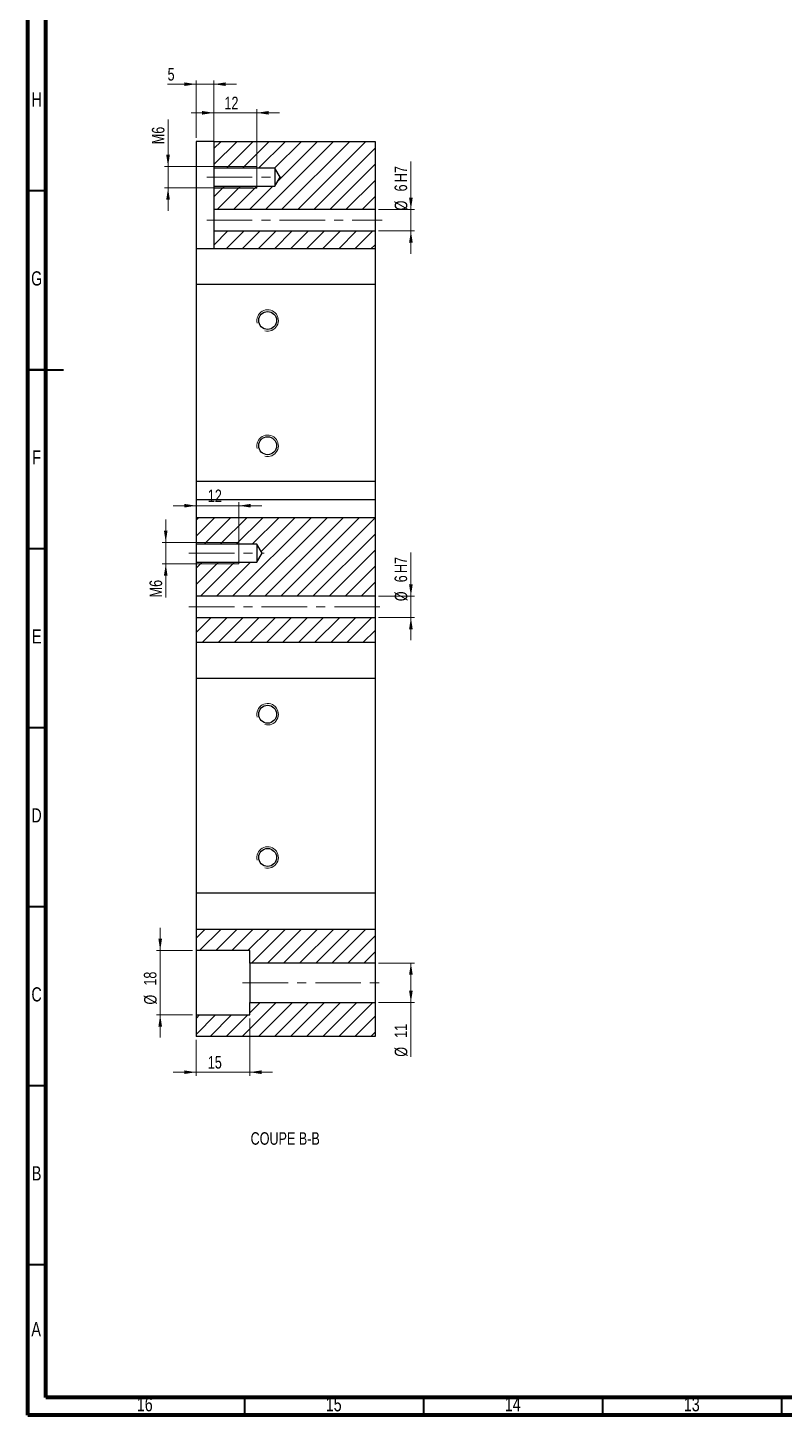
# Model space of a CAD drawing. Header units: millimetres. Extents: x 15 to 836, y 5 to 589.
# Drawn here: x 15 to 226.2, y 5 to 392.6 of the extents above; entities that cross this region are included whole.
import ezdxf

# ---------------------------------------------------------------- set-up
doc = ezdxf.new("R2010")
doc.units = ezdxf.units.MM
doc.linetypes.add('CENTERX2', pattern=[20.32, 12.7, -2.54, 2.54, -2.54])
doc.styles.add('SLDTEXTSTYLE0', font='TXT', dxfattribs={"width": 0.75})
doc.dimstyles.new('SLDDIMSTYLE2', dxfattribs={"dimtxt": 3.5, "dimasz": 3.302, "dimexe": 0, "dimexo": 0.0625, "dimgap": 0.875, "dimtad": 1, "dimrnd": 1e-09, "dimzin": 12, "dimdsep": 46, "dimtxsty": 'SLDTEXTSTYLE0', "dimsah": 1, "dimcen": 0.09, "dimadec": 0, "dimazin": 3, "dimtfac": 1, "dimtofl": 0, "dimtmove": 0, "dimatfit": 3, "dimfxl": 1, "dimfrac": 2, "dimtolj": 1, "dimtzin": 12, "dimarcsym": 0})
doc.dimstyles.new('SLDDIMSTYLE4', dxfattribs={"dimtxt": 3.5, "dimasz": 3.302, "dimexe": 0, "dimexo": 0.0625, "dimgap": 0.875, "dimtad": 1, "dimrnd": 1e-09, "dimzin": 12, "dimdsep": 46, "dimtxsty": 'SLDTEXTSTYLE0', "dimsah": 1, "dimcen": 0.09, "dimadec": 0, "dimazin": 3, "dimtfac": 1, "dimtmove": 0, "dimatfit": 0, "dimfxl": 1, "dimfrac": 2, "dimtolj": 1, "dimtzin": 12, "dimarcsym": 0})

# ---------------------------------------------------------------- blocks, each defined once
blk = doc.blocks.new('_D_70')
at = {"color": 7, "linetype": 'Continuous', "lineweight": 18}
for p, q in [((54.17, 353.83), (54.17, 366.93)), ((77.98, 353.83), (53.17, 353.83)), ((54.17, 347.83), (54.17, 353.83)), ((77.98, 347.83), (53.17, 347.83)), ((54.17, 347.83), (54.17, 341.48))]:
    blk.add_line(p, q, dxfattribs=at)
for points in [[(54.17, 353.83), (54.68, 357.13), (53.66, 357.13)], [(54.17, 347.83), (53.66, 344.53), (54.68, 344.53)]]:
    blk.add_solid(points, dxfattribs=at)
at = {"color": 7, "linetype": 'Continuous', "lineweight": 18, "insert": (49.66, 360.06), "char_height": 3.5, "attachment_point": 1, "rotation": 90, "style": 'SLDTEXTSTYLE0'}
blk.add_mtext('M6', dxfattribs=at)
blk = doc.blocks.new('_D_71')
at = {"color": 7, "linetype": 'Continuous', "lineweight": 18}
for p, q in [((121.98, 341.83), (121.98, 355.23)), ((112.98, 341.83), (122.98, 341.83)), ((121.98, 341.83), (121.98, 335.83)), ((112.98, 335.83), (122.98, 335.83)), ((121.98, 335.83), (121.98, 329.48))]:
    blk.add_line(p, q, dxfattribs=at)
for points in [[(121.98, 341.83), (122.49, 345.13), (121.47, 345.13)], [(121.98, 335.83), (121.47, 332.53), (122.49, 332.53)]]:
    blk.add_solid(points, dxfattribs=at)
at = {"color": 7, "linetype": 'Continuous', "lineweight": 18, "char_height": 3.5, "attachment_point": 1, "rotation": 90, "style": 'SLDTEXTSTYLE0'}
for s, insert in [('H7', (117.42, 349.45)), ('6', (117.42, 346.87)), ('%%c', (117.47, 341.59))]:
    blk.add_mtext(s, dxfattribs=dict(at, insert=insert))
blk = doc.blocks.new('_D_72')
at = {"color": 7, "linetype": 'Continuous', "lineweight": 18}
for p, q in [((61.98, 376.83), (54.04, 376.83)), ((61.98, 361.83), (61.98, 377.83)), ((61.98, 376.83), (66.98, 376.83)), ((66.98, 361.83), (66.98, 377.83)), ((66.98, 376.83), (73.33, 376.83))]:
    blk.add_line(p, q, dxfattribs=at)
for points in [[(61.98, 376.83), (58.68, 377.34), (58.68, 376.32)], [(66.98, 376.83), (70.28, 376.32), (70.28, 377.34)]]:
    blk.add_solid(points, dxfattribs=at)
at = {"color": 7, "linetype": 'Continuous', "lineweight": 18, "insert": (54.04, 381.34), "char_height": 3.5, "attachment_point": 1, "style": 'SLDTEXTSTYLE0'}
blk.add_mtext('5', dxfattribs=at)
blk = doc.blocks.new('_D_73')
at = {"color": 7, "linetype": 'Continuous', "lineweight": 18}
for p, q in [((66.98, 368.83), (60.63, 368.83)), ((66.98, 348.83), (66.98, 369.83)), ((66.98, 368.83), (78.98, 368.83)), ((78.98, 348.83), (78.98, 369.83)), ((78.98, 368.83), (85.33, 368.83))]:
    blk.add_line(p, q, dxfattribs=at)
for points in [[(66.98, 368.83), (63.68, 369.34), (63.68, 368.33)], [(78.98, 368.83), (82.28, 368.33), (82.28, 369.34)]]:
    blk.add_solid(points, dxfattribs=at)
at = {"color": 7, "linetype": 'Continuous', "lineweight": 18, "insert": (69.92, 373.34), "char_height": 3.5, "attachment_point": 1, "style": 'SLDTEXTSTYLE0'}
blk.add_mtext('12', dxfattribs=at)
blk = doc.blocks.new('_D_74')
at = {"color": 7, "linetype": 'Continuous', "lineweight": 18}
for p, q in [((121.98, 233.83), (121.98, 246.05)), ((112.98, 233.83), (122.98, 233.83)), ((121.98, 233.83), (121.98, 227.83)), ((112.98, 227.83), (122.98, 227.83)), ((121.98, 227.83), (121.98, 221.48))]:
    blk.add_line(p, q, dxfattribs=at)
for points in [[(121.98, 233.83), (122.49, 237.13), (121.47, 237.13)], [(121.98, 227.83), (121.47, 224.53), (122.49, 224.53)]]:
    blk.add_solid(points, dxfattribs=at)
at = {"color": 7, "linetype": 'Continuous', "lineweight": 18, "char_height": 3.5, "attachment_point": 1, "rotation": 90, "style": 'SLDTEXTSTYLE0'}
for s, insert in [('H7', (117.42, 240.27)), ('6', (117.42, 237.69)), ('%%c', (117.47, 232.41))]:
    blk.add_mtext(s, dxfattribs=dict(at, insert=insert))
blk = doc.blocks.new('_D_75')
at = {"color": 7, "linetype": 'Continuous', "lineweight": 18}
for p, q in [((53.53, 248.83), (53.53, 255.18)), ((72.98, 248.83), (52.53, 248.83)), ((53.53, 242.83), (53.53, 248.83)), ((72.98, 242.83), (52.53, 242.83)), ((53.53, 242.83), (53.53, 233.48))]:
    blk.add_line(p, q, dxfattribs=at)
for points in [[(53.53, 248.83), (54.03, 252.13), (53.02, 252.13)], [(53.53, 242.83), (53.02, 239.53), (54.03, 239.53)]]:
    blk.add_solid(points, dxfattribs=at)
at = {"color": 7, "linetype": 'Continuous', "lineweight": 18, "insert": (49.01, 233.48), "char_height": 3.5, "attachment_point": 1, "rotation": 90, "style": 'SLDTEXTSTYLE0'}
blk.add_mtext('M6', dxfattribs=at)
blk = doc.blocks.new('_D_76')
at = {"color": 7, "linetype": 'Continuous', "lineweight": 18}
for p, q in [((61.98, 243.83), (61.98, 260.08)), ((73.98, 243.83), (73.98, 260.08)), ((61.98, 259.08), (55.63, 259.08)), ((61.98, 259.08), (73.98, 259.08)), ((73.98, 259.08), (80.33, 259.08))]:
    blk.add_line(p, q, dxfattribs=at)
for points in [[(61.98, 259.08), (58.68, 259.59), (58.68, 258.57)], [(73.98, 259.08), (77.28, 258.57), (77.28, 259.59)]]:
    blk.add_solid(points, dxfattribs=at)
at = {"color": 7, "linetype": 'Continuous', "lineweight": 18, "insert": (65.28, 263.59), "char_height": 3.5, "attachment_point": 1, "style": 'SLDTEXTSTYLE0'}
blk.add_mtext('12', dxfattribs=at)
blk = doc.blocks.new('_D_77')
at = {"color": 7, "linetype": 'Continuous', "lineweight": 18}
for p, q in [((51.98, 134.83), (51.98, 141.18)), ((60.98, 134.83), (50.98, 134.83)), ((51.98, 134.83), (51.98, 116.83)), ((60.98, 116.83), (50.98, 116.83)), ((51.98, 116.83), (51.98, 110.48))]:
    blk.add_line(p, q, dxfattribs=at)
for points in [[(51.98, 134.83), (52.49, 138.13), (51.47, 138.13)], [(51.98, 116.83), (51.47, 113.53), (52.49, 113.53)]]:
    blk.add_solid(points, dxfattribs=at)
at = {"color": 7, "linetype": 'Continuous', "lineweight": 18, "char_height": 3.5, "attachment_point": 1, "rotation": 90, "style": 'SLDTEXTSTYLE0'}
for s, insert in [('18', (47.42, 125.01)), ('%%c', (47.47, 119.73))]:
    blk.add_mtext(s, dxfattribs=dict(at, insert=insert))
blk = doc.blocks.new('_D_78')
at = {"color": 7, "linetype": 'Continuous', "lineweight": 18}
for p, q in [((76.98, 115.83), (76.98, 99.83)), ((61.98, 109.83), (61.98, 99.83)), ((61.98, 100.83), (55.63, 100.83)), ((61.98, 100.83), (76.98, 100.83)), ((76.98, 100.83), (83.33, 100.83))]:
    blk.add_line(p, q, dxfattribs=at)
for points in [[(61.98, 100.83), (58.68, 101.34), (58.68, 100.32)], [(76.98, 100.83), (80.28, 100.32), (80.28, 101.34)]]:
    blk.add_solid(points, dxfattribs=at)
at = {"color": 7, "linetype": 'Continuous', "lineweight": 18, "insert": (65.28, 105.34), "char_height": 3.5, "attachment_point": 1, "style": 'SLDTEXTSTYLE0'}
blk.add_mtext('15', dxfattribs=at)
blk = doc.blocks.new('_D_79')
at = {"color": 7, "linetype": 'Continuous', "lineweight": 18}
for p, q in [((112.98, 131.33), (122.98, 131.33)), ((121.98, 131.33), (121.98, 120.33)), ((112.98, 120.33), (122.98, 120.33)), ((121.98, 120.33), (121.98, 105.15))]:
    blk.add_line(p, q, dxfattribs=at)
for points in [[(121.98, 131.33), (121.47, 128.03), (122.49, 128.03)], [(121.98, 120.33), (122.49, 123.63), (121.47, 123.63)]]:
    blk.add_solid(points, dxfattribs=at)
at = {"color": 7, "linetype": 'Continuous', "lineweight": 18, "char_height": 3.5, "attachment_point": 1, "rotation": 90, "style": 'SLDTEXTSTYLE0'}
for s, insert in [('11', (117.42, 110.43)), ('%%c', (117.47, 105.15))]:
    blk.add_mtext(s, dxfattribs=dict(at, insert=insert))

msp = doc.modelspace()

# ---------------------------------------------------------------- hatches: boundary and pattern name
at = {"linetype": 'Continuous', "lineweight": 18}
h = msp.add_hatch(dxfattribs=at)
h.set_pattern_fill('ANSI31', style=0)
h.paths.add_polyline_path([(83.981, 353.327), (85.483, 350.827), (83.981, 348.327), (66.981, 348.327), (66.981, 341.827), (111.981, 341.827), (111.981, 360.827), (66.981, 360.827), (66.981, 353.327)], flags=0)
h = msp.add_hatch(dxfattribs=at)
h.set_pattern_fill('ANSI31', style=0)
h.paths.add_polyline_path([(111.981, 330.827), (111.981, 335.827), (66.981, 335.827), (66.981, 330.827)], flags=0)
h = msp.add_hatch(dxfattribs=at)
h.set_pattern_fill('ANSI31', style=0)
h.paths.add_polyline_path([(78.981, 248.327), (80.483, 245.827), (78.981, 243.327), (61.981, 243.327), (61.981, 233.827), (111.981, 233.827), (111.981, 255.827), (61.981, 255.827), (61.981, 248.327)], flags=0)
h = msp.add_hatch(dxfattribs=at)
h.set_pattern_fill('ANSI31', style=0)
h.paths.add_polyline_path([(61.981, 220.827), (111.981, 220.827), (111.981, 227.827), (61.981, 227.827)], flags=0)
h = msp.add_hatch(dxfattribs=at)
h.set_pattern_fill('ANSI31', style=0)
h.paths.add_polyline_path([(111.981, 140.827), (61.981, 140.827), (61.981, 134.827), (76.981, 134.827), (76.981, 131.327), (111.981, 131.327)], flags=0)
h = msp.add_hatch(dxfattribs=at)
h.set_pattern_fill('ANSI31', style=0)
h.paths.add_polyline_path([(61.981, 110.827), (111.981, 110.827), (111.981, 120.327), (76.981, 120.327), (76.981, 116.827), (61.981, 116.827)], flags=0)

# ---------------------------------------------------------------- linework, layer by layer
at = {"color": 7, "linetype": 'Continuous', "lineweight": 70}
for p, q in [((15, 5), (15, 589)), ((20, 10), (20, 584)), ((831, 10), (20, 10)), ((836, 5), (15, 5))]:
    msp.add_line(p, q, dxfattribs=at)
at = {"color": 7, "linetype": 'Continuous', "lineweight": 25}
for p, q in [((61.981, 360.827), (61.981, 330.827)), ((66.981, 360.827), (61.981, 360.827)), ((66.981, 360.827), (66.981, 353.327)), ((66.981, 360.827), (111.981, 360.827)), ((111.981, 360.827), (111.981, 341.827)), ((83.981, 353.327), (66.981, 353.327)), ((66.981, 353.327), (66.981, 348.327)), ((85.483, 350.827), (83.981, 353.327)), ((83.981, 353.327), (83.981, 348.327)), ((83.981, 348.327), (85.483, 350.827)), ((66.981, 348.327), (66.981, 341.827)), ((66.981, 348.327), (83.981, 348.327)), ((111.981, 341.827), (66.981, 341.827)), ((66.981, 341.827), (66.981, 335.827)), ((111.981, 341.827), (111.981, 335.827)), ((66.981, 335.827), (66.981, 330.827)), ((66.981, 335.827), (111.981, 335.827)), ((111.981, 335.827), (111.981, 330.827)), ((66.981, 330.827), (61.981, 330.827)), ((61.981, 330.827), (61.981, 320.827)), ((111.981, 330.827), (66.981, 330.827)), ((111.981, 330.827), (111.981, 320.827)), ((111.981, 320.827), (61.981, 320.827)), ((61.981, 320.827), (61.981, 265.827)), ((111.981, 320.827), (111.981, 265.827)), ((111.981, 265.827), (61.981, 265.827)), ((61.981, 265.827), (61.981, 260.697)), ((111.981, 265.827), (111.981, 260.697)), ((111.981, 260.697), (61.981, 260.697)), ((61.981, 260.697), (61.981, 255.827)), ((111.981, 260.697), (111.981, 255.827)), ((61.981, 255.827), (61.981, 248.327)), ((61.981, 255.827), (111.981, 255.827)), ((111.981, 255.827), (111.981, 233.827)), ((78.981, 248.327), (61.981, 248.327)), ((61.981, 248.327), (61.981, 243.327)), ((80.483, 245.827), (78.981, 248.327)), ((78.981, 248.327), (78.981, 243.327)), ((78.981, 243.327), (80.483, 245.827)), ((61.981, 243.327), (61.981, 233.827)), ((61.981, 243.327), (78.981, 243.327)), ((111.981, 233.827), (61.981, 233.827)), ((61.981, 233.827), (61.981, 227.827)), ((111.981, 233.827), (111.981, 227.827)), ((61.981, 227.827), (61.981, 220.827)), ((61.981, 227.827), (111.981, 227.827)), ((111.981, 227.827), (111.981, 220.827)), ((111.981, 220.827), (61.981, 220.827)), ((61.981, 220.827), (61.981, 210.827)), ((111.981, 220.827), (111.981, 210.827)), ((111.981, 210.827), (61.981, 210.827)), ((61.981, 210.827), (61.981, 150.827)), ((111.981, 210.827), (111.981, 150.827)), ((111.981, 150.827), (61.981, 150.827)), ((61.981, 150.827), (61.981, 140.827)), ((111.981, 150.827), (111.981, 140.827)), ((61.981, 140.827), (61.981, 134.827)), ((61.981, 140.827), (111.981, 140.827)), ((111.981, 140.827), (111.981, 131.327)), ((76.981, 134.827), (61.981, 134.827)), ((61.981, 134.827), (61.981, 116.827)), ((76.981, 131.327), (76.981, 134.827)), ((111.981, 131.327), (76.981, 131.327)), ((76.981, 131.327), (76.981, 120.327)), ((111.981, 131.327), (111.981, 120.327)), ((76.981, 116.827), (76.981, 120.327)), ((76.981, 120.327), (111.981, 120.327)), ((111.981, 120.327), (111.981, 110.827)), ((61.981, 116.827), (61.981, 110.827)), ((61.981, 116.827), (76.981, 116.827)), ((111.981, 110.827), (61.981, 110.827))]:
    msp.add_line(p, q, dxfattribs=at)
at = {"color": 7, "linetype": 'Continuous', "lineweight": 18}
for p, q in [((66.981, 353.827), (78.981, 353.827)), ((78.981, 347.827), (78.981, 353.827)), ((66.981, 347.827), (78.981, 347.827)), ((61.981, 248.827), (73.981, 248.827)), ((73.981, 242.827), (73.981, 248.827)), ((61.981, 242.827), (73.981, 242.827))]:
    msp.add_line(p, q, dxfattribs=at)
at = {"color": 7, "linetype": 'CENTERX2', "lineweight": 18}
for p, q in [((64.981, 350.827), (85.981, 350.827)), ((64.981, 338.827), (113.981, 338.827)), ((59.981, 245.827), (80.981, 245.827)), ((59.981, 230.827), (113.981, 230.827)), ((74.981, 125.827), (113.981, 125.827))]:
    msp.add_line(p, q, dxfattribs=at)
at = {"color": 7, "linetype": 'Continuous', "lineweight": 35}
for p, q in [((20, 347), (15, 347)), ((14.999, 297), (25.001, 297)), ((20, 297), (15, 297)), ((20, 247), (15, 247)), ((20, 197), (15, 197)), ((20, 147), (15, 147)), ((20, 97), (15, 97)), ((20, 47), (15, 47)), ((75.5, 10), (75.5, 5)), ((125.5, 10), (125.5, 5)), ((175.5, 10), (175.5, 5)), ((225.5, 10), (225.5, 5))]:
    msp.add_line(p, q, dxfattribs=at)
at = {"color": 7, "linetype": 'Continuous', "lineweight": 25}
for centre in [(81.981, 310.827), (81.981, 275.827), (81.981, 200.827), (81.981, 160.827)]:
    msp.add_circle(centre, 2.5, dxfattribs=at)
at = {"color": 7, "linetype": 'Continuous', "lineweight": 18}
for centre in [(81.981, 310.827), (81.981, 275.827), (81.981, 200.827), (81.981, 160.827)]:
    msp.add_arc(centre, 3, 255, 195, dxfattribs=at)

# ---------------------------------------------------------------- texts
at = {"color": 7, "linetype": 'Continuous', "lineweight": 0, "attachment_point": 2, "style": 'SLDTEXTSTYLE0'}
for s, insert, char_height in [('H', (17.49, 374.56), 3.969), ('G', (17.487, 324.56), 3.969), ('F', (17.458, 274.56), 3.969), ('E', (17.508, 224.56), 3.969), ('D', (17.453, 174.56), 3.969), ('C', (17.459, 124.56), 3.969), ('COUPE B-B', (86.883, 84.063), 3.5), ('B', (17.471, 74.56), 3.969), ('A', (17.34, 31.06), 3.969), ('16', (47.67, 10.06), 3.9688), ('15', (100.42, 10.06), 3.9688), ('14', (150.42, 10.06), 3.9688), ('13', (200.42, 10.06), 3.9688)]:
    msp.add_mtext(s, dxfattribs=dict(at, insert=insert, char_height=char_height))

# ---------------------------------------------------------------- dimensions: what is measured, and where the dimension line sits
at = {"color": 7, "linetype": 'Continuous', "lineweight": 18}
for base, p1, p2, picture, middle in [((66.981, 376.827), (61.981, 360.827), (66.981, 360.827), '_D_72', (55.331, 376.827)), ((78.981, 368.833), (66.981, 347.827), (78.981, 347.827), '_D_73', (72.506, 368.833)), ((73.981, 259.078), (61.981, 242.827), (73.981, 242.827), '_D_76', (67.87, 259.078)), ((76.981, 100.827), (61.981, 110.827), (76.981, 116.827), '_D_78', (67.87, 100.827))]:
    dim = msp.add_linear_dim(base=base, p1=p1, p2=p2, dimstyle='SLDDIMSTYLE4', dxfattribs=at)
    dim.commit()
    dim.dimension.update_dxf_attribs({"geometry": picture, "text_midpoint": middle, "dimtype": 160})
for base, p1, p2, text, dimstyle, picture, middle in [((54.171, 353.827), (78.981, 347.827), (78.981, 353.827), 'M6', 'SLDDIMSTYLE4', '_D_70', (54.171, 363.495)), ((121.981, 335.827), (111.981, 341.827), (111.981, 335.827), '%%c<>H7', 'SLDDIMSTYLE4', '_D_71', (121.981, 348.41)), ((53.526, 248.827), (73.981, 242.827), (73.981, 248.827), 'M6', 'SLDDIMSTYLE4', '_D_75', (53.526, 236.922)), ((121.981, 227.827), (111.981, 233.827), (111.981, 227.827), '%%c<>H7', 'SLDDIMSTYLE4', '_D_74', (121.981, 239.227)), ((51.981, 116.827), (61.981, 134.827), (61.981, 116.827), '%%c<>', 'SLDDIMSTYLE4', '_D_77', (51.981, 124.955)), ((121.981, 120.327), (111.981, 131.327), (111.981, 120.327), '%%c<>', 'SLDDIMSTYLE2', '_D_79', (121.981, 110.373))]:
    dim = msp.add_linear_dim(base=base, p1=p1, p2=p2, angle=90, text=text, dimstyle=dimstyle, dxfattribs=at)
    dim.commit()
    dim.dimension.update_dxf_attribs({"geometry": picture, "text_midpoint": middle, "dimtype": 160})

doc.saveas('drawing.dxf')
